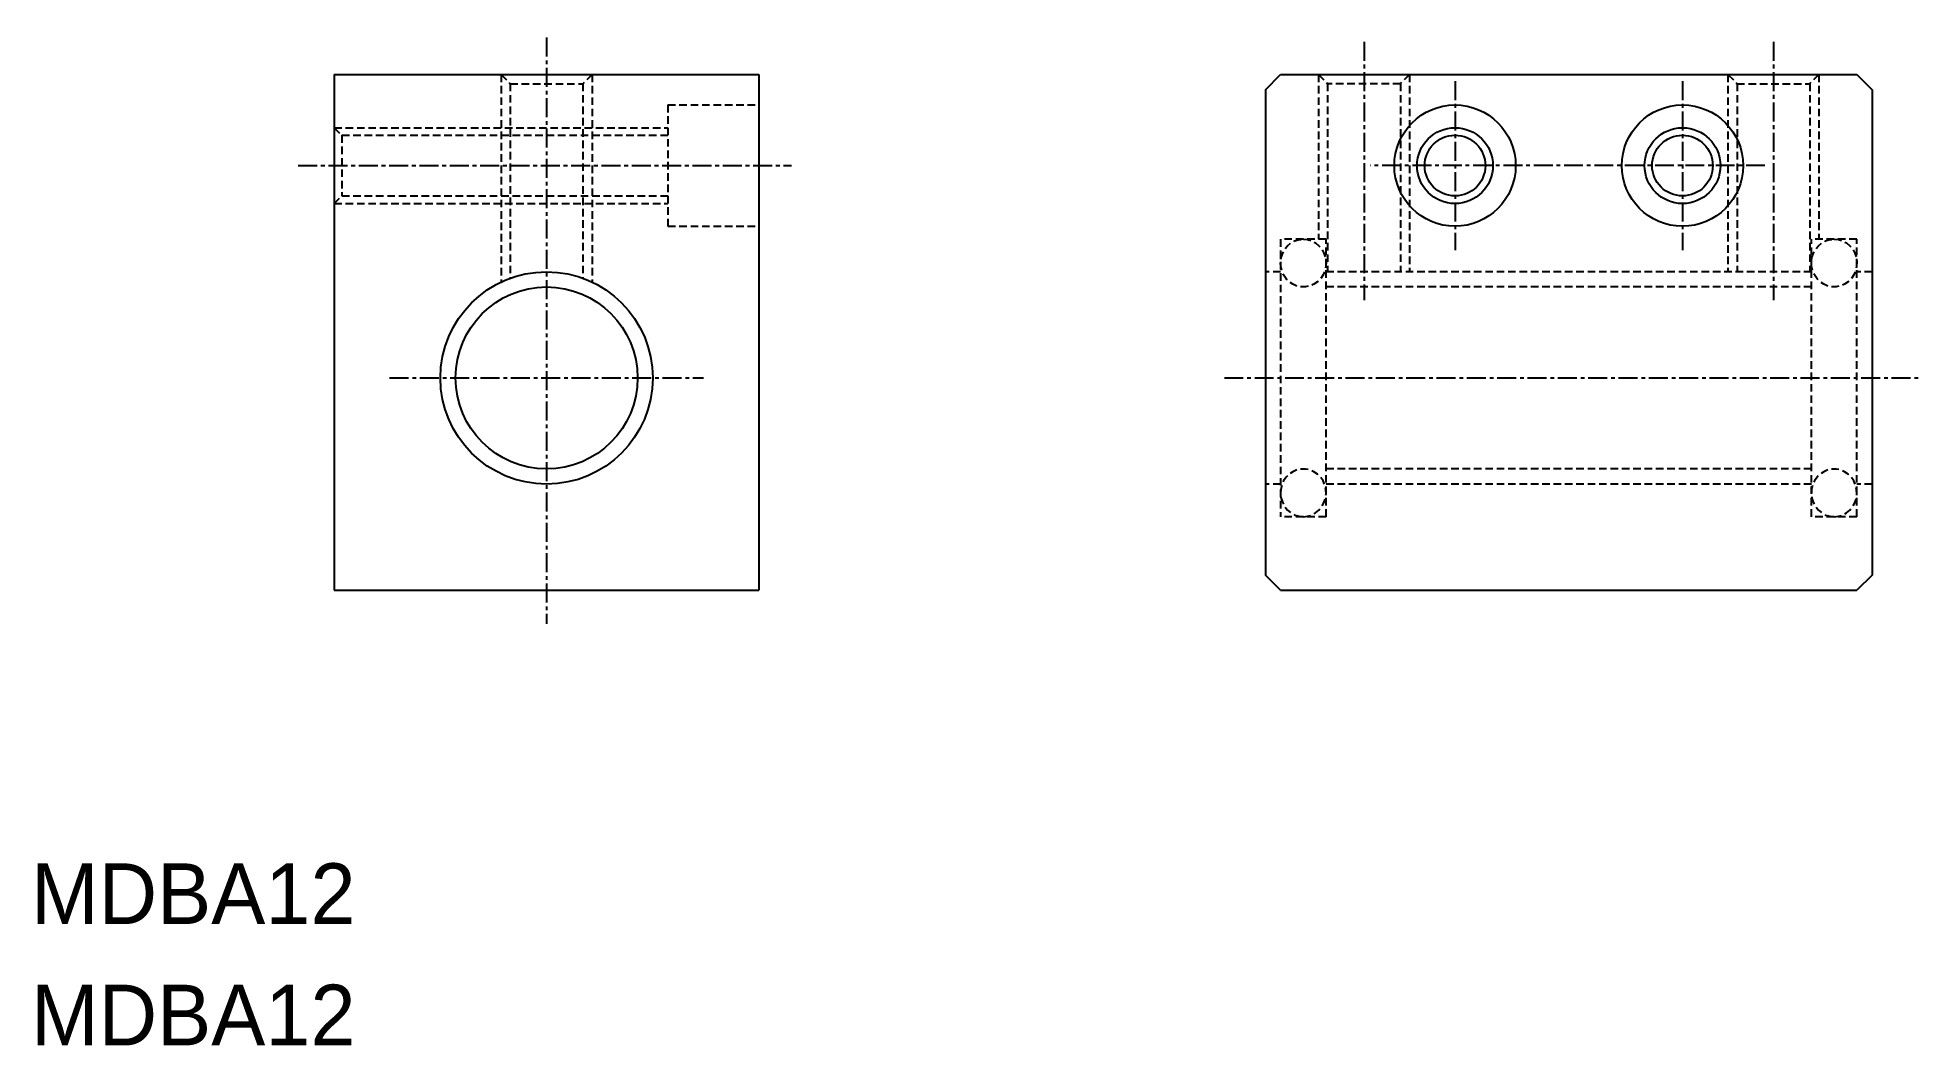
# Model space of a CAD drawing. Extents: x 10 to 135, y 10 to 76.
import ezdxf

# ---------------------------------------------------------------- set-up
doc = ezdxf.new("R2010")
doc.units = 0
doc.linetypes.add('CENTER', pattern=[2, 1.25, -0.25, 0.25, -0.25])
doc.linetypes.add('DASHED', pattern=[0.75, 0.5, -0.25])
doc.layers.get('0').update_dxf_attribs({"linetype": 'CONTINUOUS'})
doc.layers.add('CENTER', color=1, linetype='CENTER')

msp = doc.modelspace()

# ---------------------------------------------------------------- linework, layer by layer
at = {"color": 7, "linetype": 'CONTINUOUS'}
for p, q in [((30, 74), (30, 40)), ((30, 74), (58, 74)), ((37, 74), (37, 74)), ((44, 74), (44, 74)), ((58, 74), (58, 40)), ((91.4, 73), (92.4, 74)), ((92.4, 74), (130.4, 74)), ((130.4, 74), (131.4, 73)), ((91.4, 73), (91.4, 41)), ((131.4, 73), (131.4, 41)), ((92.4, 40), (91.4, 41)), ((131.4, 41), (130.4, 40)), ((30, 40), (58, 40)), ((92.4, 40), (130.4, 40))]:
    msp.add_line(p, q, dxfattribs=at)
at = {"color": 3, "linetype": 'DASHED'}
for p, q in [((41, 74), (41, 60.32)), ((41, 74), (41.6, 73.4)), ((41.6, 73.4), (41.6, 60.58)), ((41.6, 73.4), (46.4, 73.4)), ((47, 74), (46.4, 73.4)), ((46.4, 73.4), (46.4, 60.58)), ((47, 74), (47, 60.32)), ((94.9, 74), (94.9, 63.15)), ((94.9, 74), (95.5, 73.4)), ((100.3, 73.4), (95.5, 73.4)), ((95.5, 73.4), (95.5, 61)), ((100.9, 74), (100.3, 73.4)), ((100.3, 73.4), (100.3, 61)), ((100.9, 74), (100.9, 61)), ((121.9, 74), (121.9, 61)), ((121.9, 74), (122.5, 73.4)), ((122.5, 73.4), (122.5, 61)), ((122.5, 73.4), (127.3, 73.4)), ((127.9, 74), (127.3, 73.4)), ((127.3, 73.4), (127.3, 61)), ((127.9, 74), (127.9, 63.15)), ((52, 72), (52, 64)), ((52, 72), (58, 72)), ((30, 70.5), (52, 70.5)), ((30, 70.5), (30.5, 70)), ((30.5, 70), (52, 70)), ((30.5, 70), (30.5, 66)), ((30, 65.5), (30.5, 66)), ((30.5, 66), (52, 66)), ((30, 65.5), (52, 65.5)), ((52, 64), (58, 64)), ((95.4, 63.15), (92.4, 63.15)), ((92.4, 63.15), (92.4, 44.85)), ((95.4, 44.85), (95.4, 63.15)), ((130.4, 63.15), (127.4, 63.15)), ((127.4, 44.85), (127.4, 63.15)), ((130.4, 44.85), (130.4, 63.15)), ((92.4, 61), (91.4, 61)), ((127.4, 61), (95.4, 61)), ((131.4, 61), (130.4, 61)), ((127.4, 60), (95.4, 60)), ((127.4, 48), (95.4, 48)), ((92.4, 47), (91.4, 47)), ((127.4, 47), (95.4, 47)), ((131.4, 47), (130.4, 47)), ((95.4, 44.85), (92.4, 44.85)), ((130.4, 44.85), (127.4, 44.85))]:
    msp.add_line(p, q, dxfattribs=at)
at = {"color": 3, "linetype": 'DASHED', "flags": 128}
for points in [[(93.9, 63.15), (94.18, 63.12), (94.46, 63.04), (94.71, 62.9), (94.93, 62.71), (95.12, 62.49), (95.26, 62.23), (95.36, 61.95), (95.4, 61.65), (95.38, 61.35), (95.32, 61.06), (95.2, 60.79), (95.03, 60.54), (94.83, 60.34), (94.59, 60.18), (94.32, 60.06), (94.04, 60.01), (93.76, 60.01), (93.48, 60.06), (93.21, 60.18), (92.97, 60.34), (92.77, 60.54), (92.6, 60.79), (92.48, 61.06), (92.41, 61.35), (92.4, 61.65), (92.44, 61.95), (92.54, 62.23), (92.68, 62.49), (92.86, 62.71), (93.09, 62.9), (93.34, 63.04), (93.62, 63.12)], [(128.9, 63.15), (129.18, 63.12), (129.46, 63.04), (129.71, 62.9), (129.93, 62.71), (130.12, 62.49), (130.26, 62.23), (130.36, 61.95), (130.4, 61.65), (130.38, 61.35), (130.32, 61.06), (130.2, 60.79), (130.03, 60.54), (129.83, 60.34), (129.59, 60.18), (129.32, 60.06), (129.04, 60.01), (128.76, 60.01), (128.48, 60.06), (128.21, 60.18), (127.97, 60.34), (127.77, 60.54), (127.6, 60.79), (127.48, 61.06), (127.41, 61.35), (127.4, 61.65), (127.44, 61.95), (127.54, 62.23), (127.68, 62.49), (127.86, 62.71), (128.09, 62.9), (128.34, 63.04), (128.62, 63.12)], [(93.9, 44.85), (94.18, 44.88), (94.46, 44.96), (94.71, 45.1), (94.93, 45.29), (95.12, 45.51), (95.26, 45.77), (95.36, 46.05), (95.4, 46.35), (95.38, 46.65), (95.32, 46.94), (95.2, 47.21), (95.03, 47.46), (94.83, 47.66), (94.59, 47.82), (94.32, 47.94), (94.04, 47.99), (93.76, 47.99), (93.48, 47.94), (93.21, 47.82), (92.97, 47.66), (92.77, 47.46), (92.6, 47.21), (92.48, 46.94), (92.41, 46.65), (92.4, 46.35), (92.44, 46.05), (92.54, 45.77), (92.68, 45.51), (92.86, 45.29), (93.09, 45.1), (93.34, 44.96), (93.62, 44.88)], [(128.9, 44.85), (129.18, 44.88), (129.46, 44.96), (129.71, 45.1), (129.93, 45.29), (130.12, 45.51), (130.26, 45.77), (130.36, 46.05), (130.4, 46.35), (130.38, 46.65), (130.32, 46.94), (130.2, 47.21), (130.03, 47.46), (129.83, 47.66), (129.59, 47.82), (129.32, 47.94), (129.04, 47.99), (128.76, 47.99), (128.48, 47.94), (128.21, 47.82), (127.97, 47.66), (127.77, 47.46), (127.6, 47.21), (127.48, 46.94), (127.41, 46.65), (127.4, 46.35), (127.44, 46.05), (127.54, 45.77), (127.68, 45.51), (127.86, 45.29), (128.09, 45.1), (128.34, 44.96), (128.62, 44.88)]]:
    msp.add_lwpolyline(points, close=True, dxfattribs=at)
at = {"color": 7, "linetype": 'CONTINUOUS'}
for centre, radius in [((103.9, 68), 4), ((118.9, 68), 4), ((103.9, 68), 2), ((118.9, 68), 2), ((44, 54), 7), ((44, 54), 6)]:
    msp.add_circle(centre, radius, dxfattribs=at)
at = {"color": 3}
for centre in [(103.9, 68), (118.9, 68)]:
    msp.add_circle(centre, 2.5, dxfattribs=at)
at = {"layer": 'CENTER', "color": 1, "linetype": 'CENTER'}
for p, q in [((44, 76.44), (44, 37.8)), ((97.9, 76.16), (97.9, 59.14)), ((124.9, 76.16), (124.9, 59.14)), ((103.9, 73.57), (103.9, 62.43)), ((118.9, 73.57), (118.9, 62.43)), ((27.62, 68), (60.14, 68)), ((124.34, 68), (98.33, 68)), ((33.65, 54), (54.35, 54)), ((88.69, 54), (134.52, 54))]:
    msp.add_line(p, q, dxfattribs=at)

# ---------------------------------------------------------------- texts
at = {"color": 7, "linetype": 'CONTINUOUS'}
for p in [(10, 18), (10, 10)]:
    msp.add_text('MDBA12', height=4, dxfattribs=at).set_placement(p)

doc.saveas('drawing.dxf')
